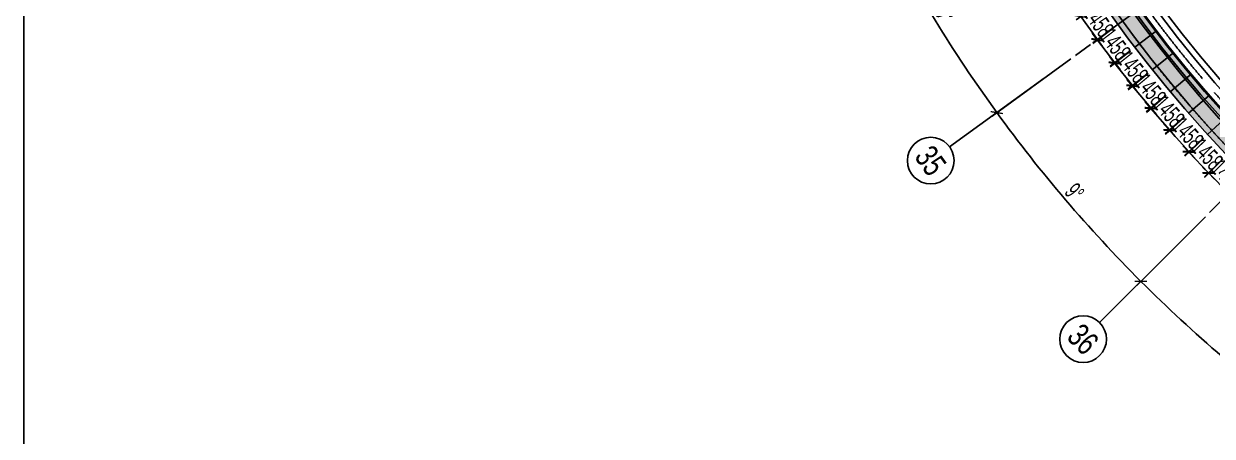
# Model space of a CAD drawing. Extents: x 104132 to 3338343, y -1228862 to 1409848.
# Drawn here: x 1652132 to 1713250, y 31128 to 52326 of the extents above; entities that cross this region are included whole.
import ezdxf
from ezdxf.enums import TextEntityAlignment as Align

# ---------------------------------------------------------------- set-up
doc = ezdxf.new("R2010")
doc.units = 0
doc.linetypes.add('CENTER', pattern=[50.8, 31.75, -6.35, 6.35, -6.35])
doc.linetypes.add('CENTER2', pattern=[28.575, 19.05, -3.175, 3.175, -3.175])
doc.layers.get('0').update_dxf_attribs({"color": 8})
doc.layers.get('Defpoints').update_dxf_attribs({"color": 8})
for name, color, linetype in [('#幕墙线-平面', 8, 'Continuous'), ('#标注', 8, 'Continuous'), ('#轴线', 8, 'CENTER2'), ('A-ROOF-DRAN', 8, 'Continuous'), ('C-SHET-SHBD', 8, 'Continuous'), ('dim', 8, 'Continuous'), ('DOTE', 8, 'CENTER'), ('IEL-FINE', 8, 'Continuous'), ('分水线', 8, 'Continuous'), ('女儿墙', 8, 'Continuous')]:
    doc.layers.add(name, color=color, linetype=linetype)
doc.styles.add('JHZX', font='jrs.shx', dxfattribs={"width": 0.6, "bigfont": 'jhz.shx'})
doc.styles.add('XD2008', font='xd-hzs.shx', dxfattribs={"width": 0.7, "bigfont": 'xd-hztxt.shx'})
doc.dimstyles.new('JZBZ-300', dxfattribs={"dimscale": 300, "dimtxt": 3, "dimasz": 1.5, "dimexe": 1, "dimexo": 1, "dimgap": 0.5, "dimtad": 1, "dimdec": 0, "dimdsep": 46, "dimtxsty": 'JHZX', "dimblk1": 'ARCHTICK', "dimblk2": 'ARCHTICK', "dimsah": 1, "dimcen": 0, "dimclrd": 1, "dimclre": 1, "dimclrt": 2, "dimadec": 3, "dimazin": 2, "dimtfac": 1, "dimtdec": 0, "dimtix": 1, "dimtmove": 0, "dimatfit": 3, "dimfxl": 1, "dimtolj": 1, "dimlwd": -1, "dimlwe": -1, "dimarcsym": 1})

# ---------------------------------------------------------------- blocks, each defined once
blk = doc.blocks.new('_ARCHTICK')
at = {"color": 0, "linetype": 'ByBlock', "const_width": 0.15}
blk.add_lwpolyline([(-0.5, -0.5), (0.5, 0.5)], dxfattribs=at)
blk = doc.blocks.new('*D38')
at = {"layer": '#标注', "color": 1, "ltscale": 300, "transparency": 16777216}
for p, q in [((510879, -178217), (506424, -180487)), ((516455, -187315), (512410, -190254))]:
    blk.add_line(p, q, dxfattribs=at)
blk.add_arc((571468, -147346), 72700, 207, 216, dxfattribs=at)
at = {"layer": 'Defpoints', "color": 0, "ltscale": 300, "transparency": 16777216}
for p in [(571468, -147346), (511147, -178081), (508508, -183696), (516697, -187139)]:
    blk.add_point(p, dxfattribs=at)
at = {"layer": '#标注', "color": 1, "ltscale": 300, "transparency": 16777216, "xscale": 450, "yscale": 450, "zscale": 450}
for p, rotation in [((506692, -180351), 117.0000000000004), ((512652, -190078), 306.0000000000014)]:
    blk.add_blockref('_ARCHTICK', p, dxfattribs=dict(at, rotation=rotation))
at = {"layer": '#标注', "color": 2, "ltscale": 300, "transparency": 16777216, "insert": (509993, -185018), "char_height": 900, "attachment_point": 5, "rotation": 301.5, "style": 'JHZX'}
blk.add_mtext('\\A1;9°', dxfattribs=at)
blk = doc.blocks.new('*D39')
at = {"layer": '#标注', "color": 1, "ltscale": 300, "transparency": 16777216}
for p, q in [((516455, -187315), (512410, -190254)), ((523385, -195429), (519849, -198965))]:
    blk.add_line(p, q, dxfattribs=at)
blk.add_arc((571468, -147346), 72700, 216, 225, dxfattribs=at)
at = {"layer": 'Defpoints', "color": 0, "ltscale": 300, "transparency": 16777216}
for p in [(571468, -147346), (516697, -187139), (514969, -193097), (523597, -195217)]:
    blk.add_point(p, dxfattribs=at)
at = {"layer": '#标注', "color": 1, "ltscale": 300, "transparency": 16777216, "xscale": 450, "yscale": 450, "zscale": 450}
for p, rotation in [((512652, -190078), 126.0000000000016), ((520061, -198753), 315.0000000000021)]:
    blk.add_blockref('_ARCHTICK', p, dxfattribs=dict(at, rotation=rotation))
at = {"layer": '#标注', "color": 2, "ltscale": 300, "transparency": 16777216, "insert": (516643, -194171), "char_height": 900, "attachment_point": 5, "rotation": 310.5, "style": 'JHZX'}
blk.add_mtext('\\A1;9°', dxfattribs=at)
blk = doc.blocks.new('*D40')
at = {"layer": '#标注', "color": 1, "ltscale": 300, "transparency": 16777216}
for p, q in [((523385, -195429), (519849, -198965)), ((531498, -202359), (528560, -206404))]:
    blk.add_line(p, q, dxfattribs=at)
blk.add_arc((571468, -147346), 72700, 225, 234, dxfattribs=at)
at = {"layer": 'Defpoints', "color": 0, "ltscale": 300, "transparency": 16777216}
for p in [(571468, -147346), (523597, -195217), (522822, -201373), (531675, -202116)]:
    blk.add_point(p, dxfattribs=at)
at = {"layer": '#标注', "color": 1, "ltscale": 300, "transparency": 16777216, "xscale": 450, "yscale": 450, "zscale": 450}
for p, rotation in [((520061, -198753), 135.0000000000019), ((528736, -206161), 323.9999999999985)]:
    blk.add_blockref('_ARCHTICK', p, dxfattribs=dict(at, rotation=rotation))
at = {"layer": '#标注', "color": 2, "ltscale": 300, "transparency": 16777216, "insert": (524643, -202171), "char_height": 900, "attachment_point": 5, "rotation": 319.5, "style": 'JHZX'}
blk.add_mtext('\\A1;9°', dxfattribs=at)
blk = doc.blocks.new('*U1046')
blk.add_line((0, -20), (0, 0))
blk.add_circle((0, -24), 4)
at = {"style": 'JHZX', "width": 0.75}
blk.add_attdef('AXES', text='', height=4, dxfattribs=at).set_placement((0, -24), align=Align.MIDDLE_CENTER)
blk = doc.blocks.new('A$C49f573b4')
at = {"layer": '女儿墙'}
for radius in [63900, 63650]:
    blk.add_circle((0, 0), radius, dxfattribs=at)
blk = doc.blocks.new('*U481')
at = {"layer": '#幕墙线-平面', "ltscale": 300}
blk.add_line((63600, -63600), (65000, -63600), dxfattribs=at)
blk = doc.blocks.new('*U482')
at = {"layer": '#幕墙线-平面'}
for p, rotation in [((940546, -14622), 216.0000000000109), ((941691, -13771), 217.285714285725), ((942816, -12893), 218.5714285714391), ((943922, -11991), 219.857142857153), ((945007, -11064), 221.1428571428668), ((946072, -10113), 222.4285714285809)]:
    blk.add_blockref('*U481', p, dxfattribs=dict(at, rotation=rotation))
blk = doc.blocks.new('*D516')
at = {"layer": 'Defpoints', "color": 0, "ltscale": 300, "transparency": 16777216}
for p in [(856182, -8087), (857214, -9118), (856278, -10053)]:
    blk.add_point(p, dxfattribs=at)
at = {"layer": 'dim', "color": 1, "ltscale": 300, "transparency": 16777216}
for p, q in [((855970, -8299), (855035, -9234)), ((855247, -9022), (854929, -8704)), ((855247, -9022), (856278, -10053)), ((857001, -9330), (856066, -10265)), ((856278, -10053), (856596, -10371))]:
    blk.add_line(p, q, dxfattribs=at)
at = {"layer": 'dim', "color": 1, "ltscale": 300, "transparency": 16777216, "xscale": 450, "yscale": 450, "zscale": 450}
for p, rotation in [((855247, -9022), 315.0000000000168), ((856278, -10053), 135.0000000000168)]:
    blk.add_blockref('_ARCHTICK', p, dxfattribs=dict(at, rotation=rotation))
at = {"layer": 'dim', "color": 2, "ltscale": 300, "transparency": 16777216, "insert": (856187, -9113), "char_height": 900, "attachment_point": 5, "rotation": 315, "style": 'JHZX'}
blk.add_mtext('\\A1;1458', dxfattribs=at)
blk = doc.blocks.new('*D517')
at = {"layer": 'Defpoints', "color": 0, "ltscale": 300, "transparency": 16777216}
for p in [(855186, -7021), (856194, -8075), (855238, -8989)]:
    blk.add_point(p, dxfattribs=at)
at = {"layer": 'dim', "color": 1, "ltscale": 300, "transparency": 16777216}
for p, q in [((854969, -7228), (854013, -8143)), ((854230, -7935), (853919, -7610)), ((854230, -7935), (855238, -8989)), ((855977, -8283), (855021, -9197)), ((855238, -8989), (855549, -9315))]:
    blk.add_line(p, q, dxfattribs=at)
at = {"layer": 'dim', "color": 1, "ltscale": 300, "transparency": 16777216, "xscale": 450, "yscale": 450, "zscale": 450}
for p, rotation in [((854230, -7935), 313.7142857143029), ((855238, -8989), 133.7142857143029)]:
    blk.add_blockref('_ARCHTICK', p, dxfattribs=dict(at, rotation=rotation))
at = {"layer": 'dim', "color": 2, "ltscale": 300, "transparency": 16777216, "insert": (855168, -8048), "char_height": 900, "attachment_point": 5, "rotation": 313.71429, "style": 'JHZX'}
blk.add_mtext('\\A1;1458', dxfattribs=at)
blk = doc.blocks.new('*D518')
at = {"layer": 'Defpoints', "color": 0, "ltscale": 300, "transparency": 16777216}
for p in [(854214, -5934), (855198, -7010), (854222, -7903)]:
    blk.add_point(p, dxfattribs=at)
at = {"layer": 'dim', "color": 1, "ltscale": 300, "transparency": 16777216}
for p, q in [((853238, -6826), (852934, -6494)), ((853993, -6136), (853016, -7029)), ((853238, -6826), (854222, -7903)), ((854977, -7212), (854000, -8105)), ((854222, -7903), (854525, -8235))]:
    blk.add_line(p, q, dxfattribs=at)
at = {"layer": 'dim', "color": 1, "ltscale": 300, "transparency": 16777216, "xscale": 450, "yscale": 450, "zscale": 450}
for p, rotation in [((853238, -6826), 312.4285714285885), ((854222, -7903), 132.4285714285885)]:
    blk.add_blockref('_ARCHTICK', p, dxfattribs=dict(at, rotation=rotation))
at = {"layer": 'dim', "color": 2, "ltscale": 300, "transparency": 16777216, "insert": (854173, -6960), "char_height": 900, "attachment_point": 5, "rotation": 312.42857, "style": 'JHZX'}
blk.add_mtext('\\A1;1458', dxfattribs=at)
blk = doc.blocks.new('*D519')
at = {"layer": 'Defpoints', "color": 0, "ltscale": 300, "transparency": 16777216}
for p in [(853267, -4825), (854227, -5923), (853230, -6793)]:
    blk.add_point(p, dxfattribs=at)
at = {"layer": 'dim', "color": 1, "ltscale": 300, "transparency": 16777216}
for p, q in [((852271, -5695), (851975, -5356)), ((853041, -5022), (852045, -5892)), ((852271, -5695), (853230, -6793)), ((854001, -6120), (853005, -6991)), ((853230, -6793), (853527, -7132))]:
    blk.add_line(p, q, dxfattribs=at)
at = {"layer": 'dim', "color": 1, "ltscale": 300, "transparency": 16777216, "xscale": 450, "yscale": 450, "zscale": 450}
for p, rotation in [((852271, -5695), 311.1428571428751), ((853230, -6793), 131.1428571428751)]:
    blk.add_blockref('_ARCHTICK', p, dxfattribs=dict(at, rotation=rotation))
at = {"layer": 'dim', "color": 2, "ltscale": 300, "transparency": 16777216, "insert": (853203, -5849), "char_height": 900, "attachment_point": 5, "rotation": 311.14286, "style": 'JHZX'}
blk.add_mtext('\\A1;1458', dxfattribs=at)
blk = doc.blocks.new('*D520')
at = {"layer": 'Defpoints', "color": 0, "ltscale": 300, "transparency": 16777216}
for p in [(852345, -3694), (853280, -4814), (852264, -5662)]:
    blk.add_point(p, dxfattribs=at)
at = {"layer": 'dim', "color": 1, "ltscale": 300, "transparency": 16777216}
for p, q in [((851330, -4542), (851041, -4197)), ((852115, -3887), (851099, -4735)), ((851330, -4542), (852264, -5662)), ((853049, -5006), (852034, -5854)), ((852264, -5662), (852553, -6007))]:
    blk.add_line(p, q, dxfattribs=at)
at = {"layer": 'dim', "color": 1, "ltscale": 300, "transparency": 16777216, "xscale": 450, "yscale": 450, "zscale": 450}
for p, rotation in [((851330, -4542), 309.8571428571591), ((852264, -5662), 129.8571428571591)]:
    blk.add_blockref('_ARCHTICK', p, dxfattribs=dict(at, rotation=rotation))
at = {"layer": 'dim', "color": 2, "ltscale": 300, "transparency": 16777216, "insert": (852257, -4718), "char_height": 900, "attachment_point": 5, "rotation": 309.85714, "style": 'JHZX'}
blk.add_mtext('\\A1;1458', dxfattribs=at)
blk = doc.blocks.new('*D521')
at = {"layer": 'Defpoints', "color": 0, "ltscale": 300, "transparency": 16777216}
for p in [(851449, -2544), (852358, -3684), (851324, -4509)]:
    blk.add_point(p, dxfattribs=at)
at = {"layer": 'dim', "color": 1, "ltscale": 300, "transparency": 16777216}
for p, q in [((850414, -3369), (850134, -3017)), ((851214, -2731), (850180, -3556)), ((850414, -3369), (851324, -4509)), ((852123, -3871), (851089, -4696)), ((851324, -4509), (851604, -4861))]:
    blk.add_line(p, q, dxfattribs=at)
at = {"layer": 'dim', "color": 1, "ltscale": 300, "transparency": 16777216, "xscale": 450, "yscale": 450, "zscale": 450}
for p, rotation in [((850414, -3369), 308.5714285714459), ((851324, -4509), 128.5714285714459)]:
    blk.add_blockref('_ARCHTICK', p, dxfattribs=dict(at, rotation=rotation))
at = {"layer": 'dim', "color": 2, "ltscale": 300, "transparency": 16777216, "insert": (851338, -3565), "char_height": 900, "attachment_point": 5, "rotation": 308.57143, "style": 'JHZX'}
blk.add_mtext('\\A1;1458', dxfattribs=at)
blk = doc.blocks.new('*D522')
at = {"layer": 'Defpoints', "color": 0, "ltscale": 300, "transparency": 16777216}
for p in [(850578, -1374), (851462, -2534), (850409, -3336)]:
    blk.add_point(p, dxfattribs=at)
at = {"layer": 'dim', "color": 1, "ltscale": 300, "transparency": 16777216}
for p, q in [((849526, -2175), (849253, -1817)), ((850339, -1555), (849287, -2357)), ((849526, -2175), (850409, -3336)), ((851223, -2716), (850170, -3517)), ((850409, -3336), (850682, -3694))]:
    blk.add_line(p, q, dxfattribs=at)
at = {"layer": 'dim', "color": 1, "ltscale": 300, "transparency": 16777216, "xscale": 450, "yscale": 450, "zscale": 450}
for p, rotation in [((849526, -2175), 307.2857142857314), ((850409, -3336), 127.2857142857314)]:
    blk.add_blockref('_ARCHTICK', p, dxfattribs=dict(at, rotation=rotation))
at = {"layer": 'dim', "color": 2, "ltscale": 300, "transparency": 16777216, "insert": (850445, -2392), "char_height": 900, "attachment_point": 5, "rotation": 307.28571, "style": 'JHZX'}
blk.add_mtext('\\A1;1458', dxfattribs=at)
blk = doc.blocks.new('*D523')
at = {"layer": 'Defpoints', "color": 0, "ltscale": 300, "transparency": 16777216}
for p in [(849734, -184), (850591, -1364), (849521, -2142)]:
    blk.add_point(p, dxfattribs=at)
at = {"layer": 'dim', "color": 1, "ltscale": 300, "transparency": 16777216}
for p, q in [((848664, -962), (848399, -598)), ((849491, -361), (848421, -1138)), ((848664, -962), (849521, -2142)), ((850349, -1540), (849278, -2318)), ((849521, -2142), (849786, -2506))]:
    blk.add_line(p, q, dxfattribs=at)
at = {"layer": 'dim', "color": 1, "ltscale": 300, "transparency": 16777216, "xscale": 450, "yscale": 450, "zscale": 450}
for p, rotation in [((848664, -962), 306.0000000000175), ((849521, -2142), 126.0000000000175)]:
    blk.add_blockref('_ARCHTICK', p, dxfattribs=dict(at, rotation=rotation))
at = {"layer": 'dim', "color": 2, "ltscale": 300, "transparency": 16777216, "insert": (849578, -1199), "char_height": 900, "attachment_point": 5, "rotation": 306, "style": 'JHZX'}
blk.add_mtext('\\A1;1458', dxfattribs=at)
blk = doc.blocks.new('A3文本框')
at = {"layer": 'Defpoints', "ltscale": 500}
blk.add_lwpolyline([(10, -10), (-420, -10), (-420, 297), (10, 297)], close=True, dxfattribs=at)
at = {"layer": 'C-SHET-SHBD', "style": 'XD2008', "width": 0.7}
for tag, height, p in [('子项名称', 4.5, (-37.49, 35.41)), ('图名', 4.5, (-37.49, 24.27)), ('比例', 3, (-56.3, 8.25)), ('MQJD-01', 3, (-13.24, 2.27))]:
    blk.add_attdef(tag, text='', height=height, dxfattribs=at).set_placement(p, align=Align.CENTER)
blk = doc.blocks.new('轴网20240313')
at = {"layer": '#标注', "ltscale": 300}
blk.add_circle((571467.9, -147345.9), 64700, dxfattribs=at)
at = {"layer": '#轴线', "ltscale": 300}
for p, q in [((559089.9, -156339), (516697.4, -187139)), ((560649.1, -158164.6), (523596.7, -195217))]:
    blk.add_line(p, q, dxfattribs=at)
for radius in [64700, 63300, 57500, 53700]:
    blk.add_circle((571467.9, -147345.9), radius, dxfattribs=at)
at = {"layer": '#标注'}
for p, xscale, yscale, zscale, rotation, values in [((515079.4, -188314.5), 300.0000000000001, 300.0000000000001, 300.0000000000001, 305.9999999999864, {'AXES': '35'}), ((522182.5, -196631.2), 300, 300, 300, 314.9999999999863, {'AXES': '36'})]:
    blk.add_blockref('*U1046', p, dxfattribs=dict(at, xscale=xscale, yscale=yscale, zscale=zscale, rotation=rotation)).add_auto_attribs(values)
at = {"layer": '#标注', "ltscale": 300}
for base, p1, p2, picture, middle in [((508507.8, -183695.9), (511146.7, -178081), (516697.4, -187139), '*D38', (509992.5, -185018)), ((514969.3, -193097.5), (516697.4, -187139), (523596.7, -195217), '*D39', (516642.6, -194171.1)), ((522822.1, -201372.5), (523596.7, -195217), (531674.8, -202116.3), '*D40', (524642.7, -202171.2))]:
    dim = blk.add_angular_dim_3p(base=base, center=(571467.9, -147345.9), p1=p1, p2=p2, dimstyle='JZBZ-300', dxfattribs=at)
    dim.commit()
    dim.dimension.update_dxf_attribs({"geometry": picture, "text_midpoint": middle})
blk = doc.blocks.new('ERTQWE')
at = {"layer": 'dim', "ltscale": 300}
for p1, p2, picture, middle in [((849734.1, -184.2), (850591.3, -1364.1), '*D523', (849577.8, -1199.1)), ((850578.1, -1373.8), (851461.6, -2534.1), '*D522', (850444.6, -2391.9)), ((851448.6, -2544), (852357.9, -3684.3), '*D521', (851338, -3564.9)), ((852345.1, -3694.5), (853279.7, -4814), '*D520', (852257.4, -4717.6)), ((853267.2, -4824.5), (854226.7, -5922.8), '*D519', (853202.5, -5849.3)), ((854214.4, -5933.6), (855198.4, -7010.1), '*D518', (854172.8, -6959.6)), ((855186.3, -7021.1), (856194.2, -8075.3), '*D517', (855167.7, -8047.8)), ((856182.3, -8086.6), (857213.6, -9117.8), '*D516', (856186.8, -9113.4))]:
    dim = blk.add_aligned_dim(p1=p1, p2=p2, distance=-1322.9, dimstyle='JZBZ-300', dxfattribs=at)
    dim.commit()
    dim.dimension.update_dxf_attribs({"geometry": picture, "text_midpoint": middle})
blk = doc.blocks.new('QWEDSG')
at = {"layer": 'IEL-FINE', "ltscale": 300}
h = blk.add_hatch(dxfattribs=at)
h.set_pattern_fill('DOTS', color=256, scale=200)
h.set_pattern_definition([(0, (838162.48, -28168.94), (158.75, 317.5), [0, -317.5])])
edge = h.paths.add_edge_path(flags=17)
edge.add_arc((903162, 36831), 63600, 0, 360)
edge = h.paths.add_edge_path()
edge.add_arc((903162, 36831), 65000, 0, 360)
h = blk.add_hatch(dxfattribs=at)
h.set_pattern_fill('DOTS', color=256, scale=200)
h.set_pattern_definition([(0, (845962.48, -20368.94), (158.75, 317.5), [0, -317.5])])
edge = h.paths.add_edge_path(flags=17)
edge.add_arc((903162, 36831), 55800, 0, 360)
edge = h.paths.add_edge_path()
edge.add_arc((903162, 36831), 57200, 0, 360)
at = {"layer": '#幕墙线-平面'}
for radius in [65000, 64000, 63600, 57200, 55800]:
    blk.add_circle((903162, 36831), radius, dxfattribs=at)
for name in ['ERTQWE', '*U482']:
    blk.add_blockref(name, (0, 0), dxfattribs=at)

msp = doc.modelspace()

# ---------------------------------------------------------------- linework, layer by layer
at = {"layer": 'A-ROOF-DRAN'}
for radius in [62950, 62650, 58150]:
    msp.add_circle((1760988, 90493), radius, dxfattribs=at)
msp.add_arc((1760988, 90493), 57850, 71.70287, 331.36515, dxfattribs=at)
at = {"layer": '分水线'}
msp.add_circle((1760988, 90493), 60400, dxfattribs=at)

# ---------------------------------------------------------------- block references
at = {"layer": '#幕墙线-平面'}
msp.add_blockref('QWEDSG', (857825, 53662), dxfattribs=at)
at = {"layer": '#幕墙线-平面', "ltscale": 300}
msp.add_blockref('A$C49f573b4', (1760988, 90493), dxfattribs=at)
at = {"layer": 'dim', "xscale": 600, "yscale": 600, "zscale": 600}
msp.add_blockref('A3文本框', (1904132, 6138), dxfattribs=at)
at = {"layer": 'DOTE'}
msp.add_blockref('轴网20240313', (1189520, 237839), dxfattribs=at)

doc.saveas('drawing.dxf')
